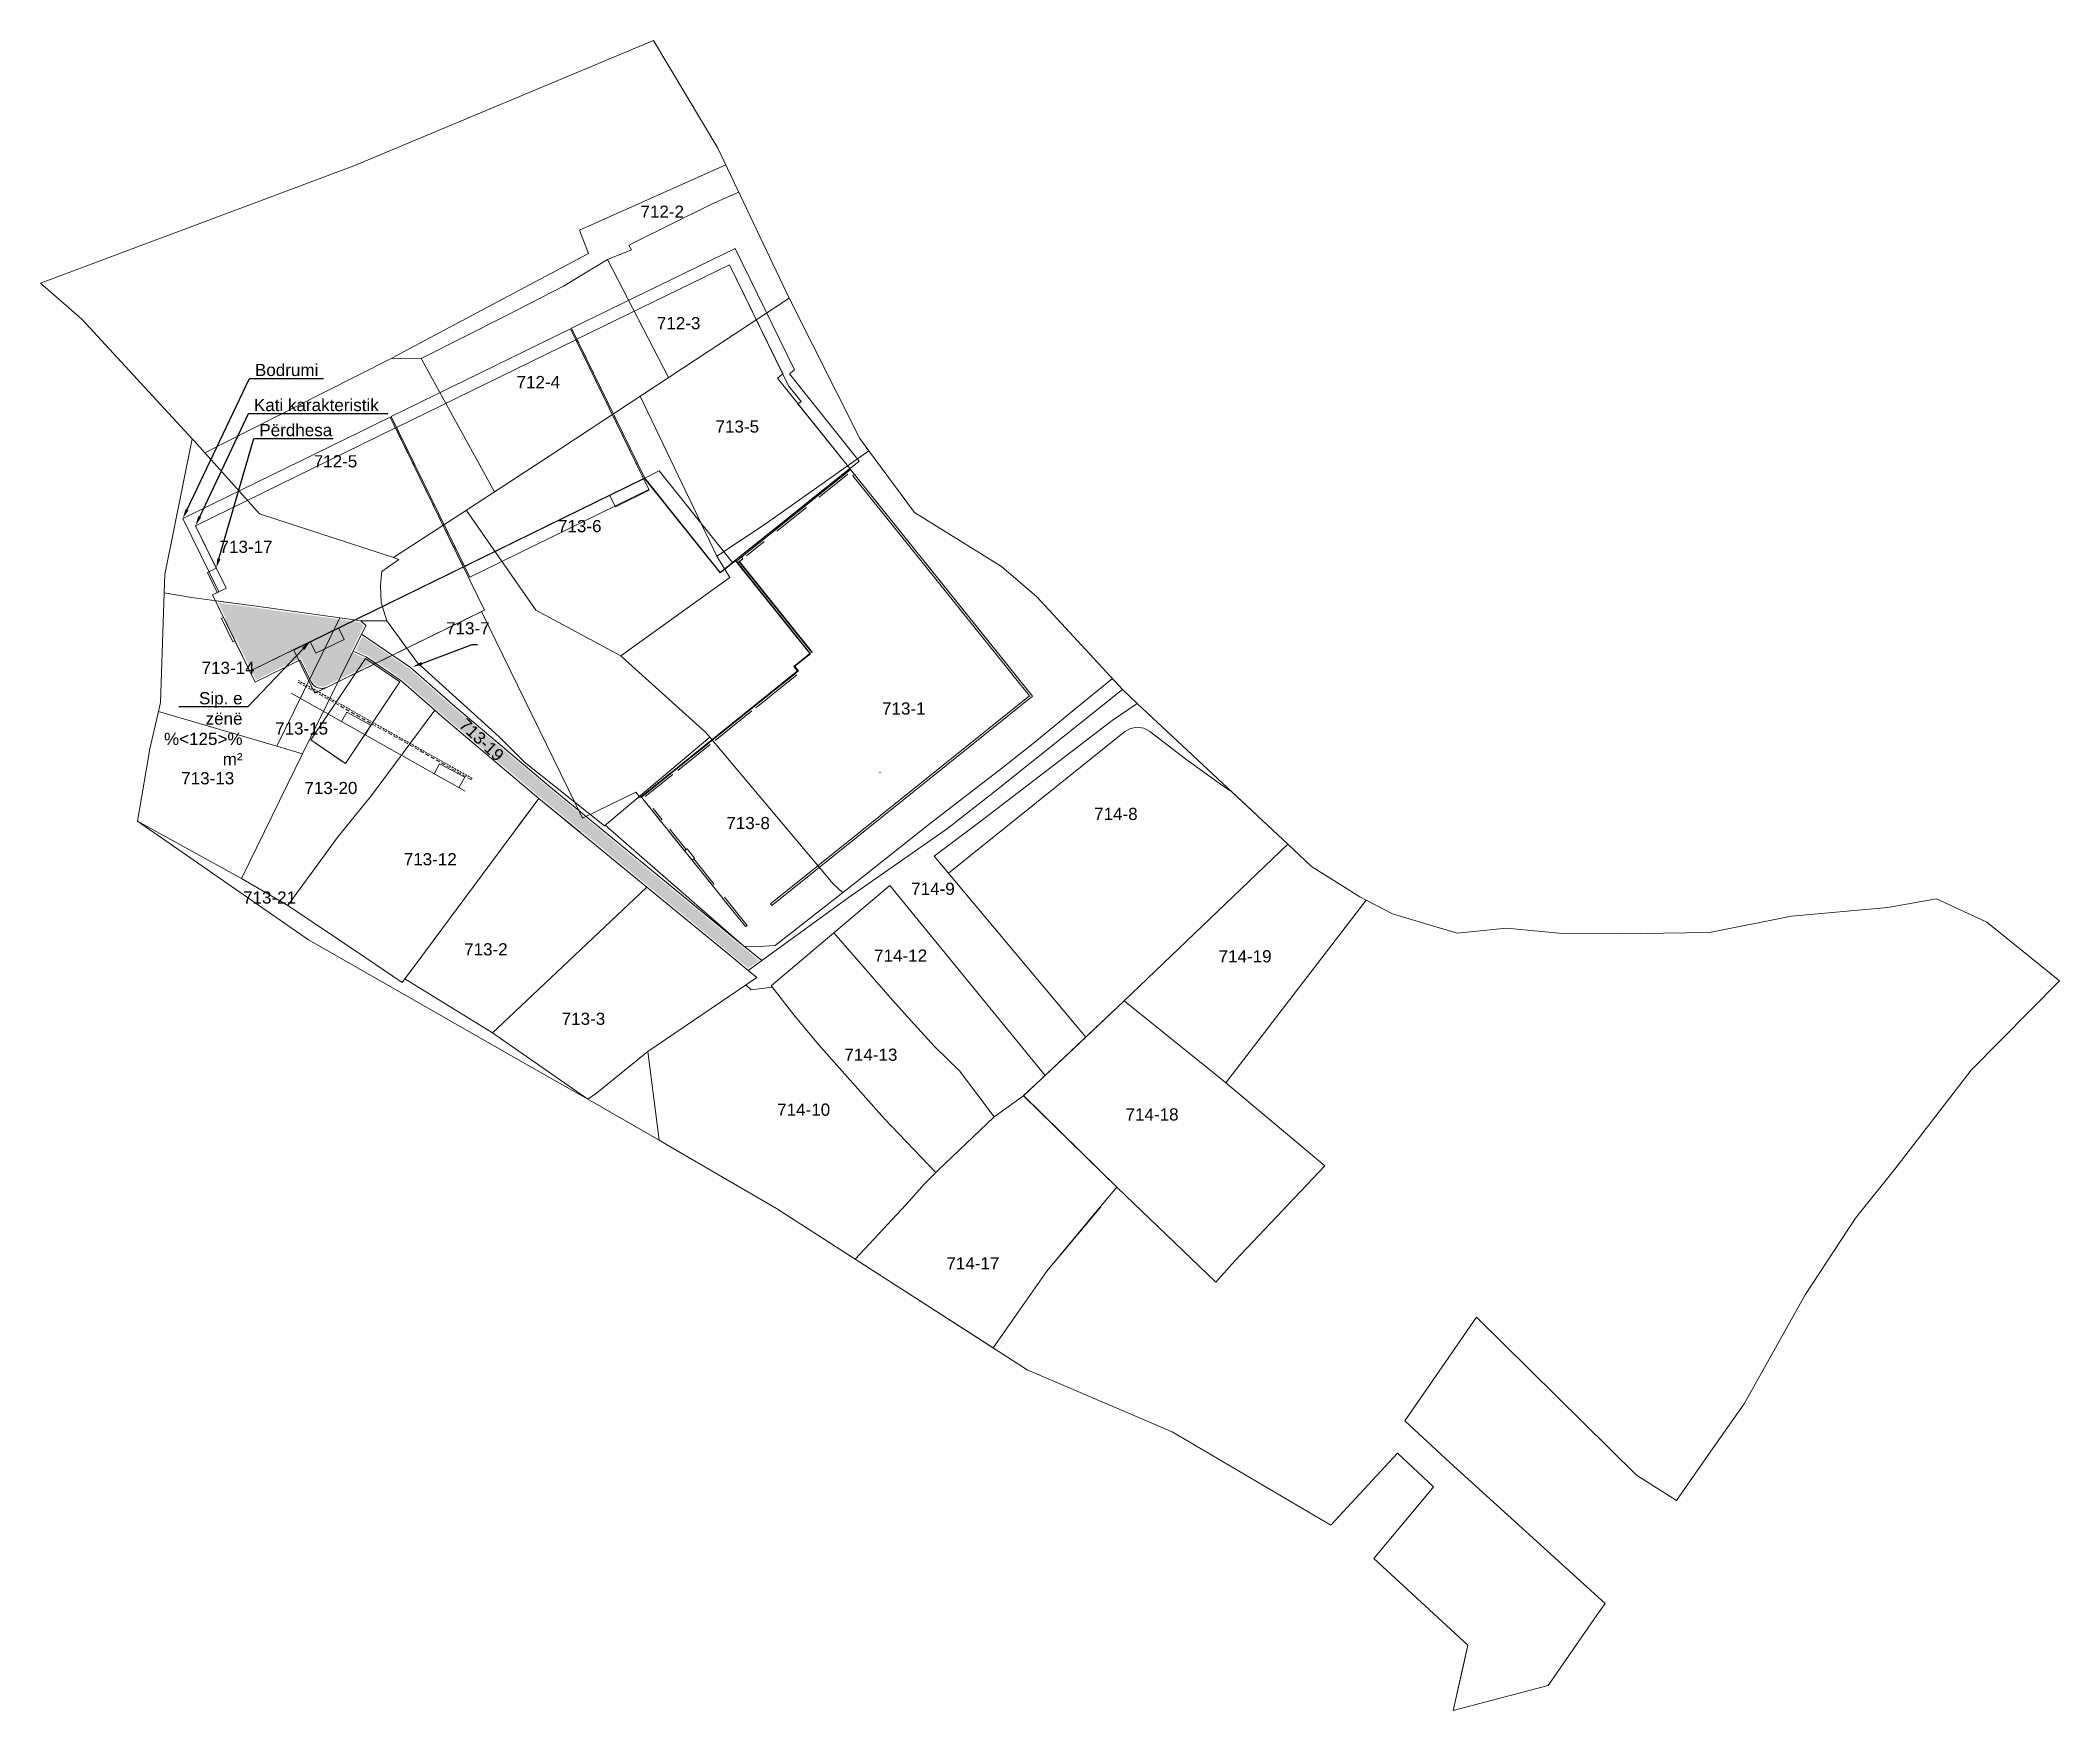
# Model space of a CAD drawing. Header units: metres. Extents: x 7511851 to 7512099, y 4692231 to 4692437.
import ezdxf
from ezdxf import colors
from ezdxf.entities.mleader import LeaderData, LeaderLine
from ezdxf.math import Vec2, Vec3

# ---------------------------------------------------------------- set-up
doc = ezdxf.new("R2010")
doc.units = ezdxf.units.M
doc.linetypes.add('DASHED', pattern=[0.75, 0.5, -0.25])
doc.linetypes.add('DASHED2', pattern=[0.375, 0.25, -0.125])
for name, color, linetype, lineweight, true_color in [('A - Bodrumi -1 Polyline_Pen_No__23', 7, 'Continuous', 0, 0xff6600), ('A - objekti 1 gjendja faktike_Pen_No__8', 7, 'Continuous', 0, 0xa80f02), ('A - Sutereni Polyline_Pen_No__4', 7, 'Continuous', 0, 0x029e21), ('objekti -xeni', 7, 'Continuous', 0, 0xa80f02), ('objekti xeni terasa', 7, 'Continuous', 0, 0x684066)]:
    doc.layers.add(name, color=color, linetype=linetype, lineweight=lineweight, true_color=true_color)
for name, color, linetype, lineweight in [('A - Bodrumi -2 Polyline_Pen_No__75', 4, 'Continuous', 0), ('A - Kati karakteristik polyline_Pen_No__8', 5, 'Continuous', 0), ('A - objekti 1 gjendja faktike_Pen_No__1', 7, 'Continuous', 0), ('A - Perdhesa Polyine_Pen_No__6', 3, 'Continuous', 0), ('Matjet_04.12.2019', 1, 'Continuous', 0), ('objekti -xeni muri', 4, 'Continuous', 0), ('objket02', 30, 'Continuous', 0), ('Parc fqinje -fr', 8, 'Continuous', 0), ('Parcela Baze', 7, 'Continuous', 0), ('Parcela Fqinje', 251, 'Continuous', 0), ('Parcelat fqinje', 7, 'Continuous', 0), ('parcelat-mungese v3', 1, 'Continuous', 0), ('rregullimi', 1, 'Continuous', 0), ('shytllat', 5, 'Continuous', 0)]:
    doc.layers.add(name, color=color, linetype=linetype, lineweight=lineweight)
for name, color, linetype in [('FERIZAJ_PAR_PARCELGEOM_ILI', 7, 'Continuous'), ('Nr Parceles Baze', 7, 'Continuous'), ('PARCELA', 7, 'Continuous')]:
    doc.layers.add(name, color=color, linetype=linetype)
doc.styles.get("Standard").update_dxf_attribs({"font": 'arial.ttf'})

msp = doc.modelspace()

# ---------------------------------------------------------------- hatches: boundary and pattern name
at = {"layer": 'rregullimi', "true_color": 0xd02f32, "transparency": 33554500}
h = msp.add_hatch(color=242, dxfattribs=at)
h.dxf.hatch_style = 1
h.paths.add_polyline_path([(7511890.640112848, 4692364.807774988), (7511890.193465215, 4692365.252921284), (7511887.676811914, 4692365.601725732), (7511877.432418367, 4692367.019641794), (7511872.73362552, 4692367.640702697), (7511873.656715875, 4692365.754081047), (7511873.386185283, 4692365.621865791), (7511874.615642321, 4692363.106227624), (7511874.886105665, 4692363.238410013), (7511877.366052239, 4692358.161798385), (7511882.913856456, 4692360.873152909), (7511884.296814083, 4692358.043431422, 0.414213562317463), (7511886.035608285, 4692357.446275896), (7511891.724764788, 4692360.226712915), (7511890.904408923, 4692360.786774827), (7511889.074077538, 4692361.574834173)])
at = {"layer": 'rregullimi', "true_color": 0x58a786, "transparency": 33554500}
h = msp.add_hatch(color=125, dxfattribs=at)
h.dxf.hatch_style = 1
h.paths.add_polyline_path([(7511901.420444296, 4692354.994223349), (7511900.5530464, 4692355.757376116), (7511896.292885737, 4692359.506684576), (7511890.448249524, 4692363.496853081), (7511889.615151135, 4692361.776995445), (7511891.097016084, 4692361.138900296), (7511892.233052199, 4692360.363352008), (7511895.320951138, 4692358.255224719), (7511899.508133026, 4692354.57013615), (7511900.388496176, 4692353.795576283), (7511912.338985331, 4692343.728691376), (7511925.617955972, 4692332.797538738), (7511935.808801216, 4692324.442665612), (7511937.969484501, 4692322.670526258), (7511939.292812827, 4692323.630655567), (7511936.811499103, 4692325.665768081), (7511926.621908572, 4692334.019612536), (7511913.35107799, 4692344.944064338)])

# ---------------------------------------------------------------- linework, layer by layer
at = {"layer": 'A - Bodrumi -1 Polyline_Pen_No__23', "color": 30, "linetype": 'Continuous', "lineweight": 20, "true_color": 0xff6600}
msp.add_line((7511905.236733687, 4692366.608166261), (7511905.146893798, 4692366.564260726), dxfattribs=at)
at = {"layer": 'A - Bodrumi -1 Polyline_Pen_No__23', "color": 30, "linetype": 'Continuous', "lineweight": 0, "true_color": 0xff6600}
for points in [[(7511916.218280106, 4692401.415753942), (7511925.22003066, 4692382.996934398), (7511934.522641669, 4692371.382412982), (7511951.632708006, 4692385.086661807), (7511943.036958322, 4692395.818650783), (7511943.646982059, 4692396.307247198), (7511936.343385457, 4692411.251410228)], [(7511903.028506352, 4692372.151370839), (7511925.08526244, 4692382.931074494), (7511916.742151474, 4692400.002226867), (7511894.685392784, 4692389.222528537)], [(7511902.893740311, 4692372.085506476), (7511876.614305868, 4692359.242071371), (7511872.025855176, 4692368.630826893), (7511873.687912301, 4692369.443116932), (7511869.933312651, 4692377.125544147), (7511894.550629054, 4692389.156659444)], [(7511925.19900132, 4692382.931043876), (7511882.026609601, 4692361.832328541), (7511884.617286351, 4692356.531263119), (7511905.146893798, 4692366.564260726), (7511917.569031351, 4692341.146859026), (7511924.116498295, 4692344.346700613), (7511924.648372269, 4692343.684360288), (7511944.015817842, 4692359.287616173), (7511943.588161993, 4692359.823192521), (7511945.543274065, 4692361.393665888), (7511936.393860913, 4692372.816916294), (7511934.515005777, 4692371.312053731)]]:
    msp.add_lwpolyline(points, close=True, dxfattribs=at)
at = {"layer": 'A - Bodrumi -2 Polyline_Pen_No__75', "linetype": 'Continuous', "lineweight": 0}
msp.add_lwpolyline([(7511903.687144051, 4692370.803707531), (7511925.74390014, 4692381.583411184), (7511916.083516047, 4692401.349885524), (7511894.026757358, 4692390.570187193)], close=True, dxfattribs=at)
msp.add_lwpolyline([(7511905.50613788, 4692366.740181796), (7511886.122194336, 4692357.266750336, -0.414213562373095), (7511884.115893333, 4692357.955775943), (7511882.82077116, 4692360.605774013), (7511877.272934821, 4692357.894403792), (7511872.025855176, 4692368.630826893), (7511872.789472556, 4692369.004020197), (7511868.376232786, 4692378.034115671), (7511893.891991356, 4692390.504322749)], format="xyb", close=True, dxfattribs=at)
at = {"layer": 'A - Kati karakteristik polyline_Pen_No__8', "linetype": 'Continuous', "lineweight": 0}
for points in [[(7511925.22003066, 4692382.996934398), (7511926.989495559, 4692383.861717377), (7511936.022542223, 4692372.583753176), (7511950.461945572, 4692384.14894366), (7511944.085462171, 4692392.110128209), (7511944.475716315, 4692392.422700925), (7511942.937003436, 4692394.34381895), (7511935.65435985, 4692409.245109226), (7511916.876917804, 4692400.068090637)], [(7511903.028506335, 4692372.151370875), (7511920.907507448, 4692380.889294846), (7511921.610053036, 4692379.451789396), (7511925.78781003, 4692381.49356551), (7511916.742151474, 4692400.002226867), (7511894.685395385, 4692389.222523213)], [(7511876.614303556, 4692359.2420761), (7511884.026455145, 4692362.864576455), (7511884.733494732, 4692361.42926337), (7511888.232927113, 4692363.139525926), (7511887.530380948, 4692364.577031992), (7511902.893743789, 4692372.085499361), (7511894.550629054, 4692389.156659444), (7511869.933312687, 4692377.125544164), (7511872.480409915, 4692371.913832963), (7511871.402757123, 4692371.387156344), (7511872.610259547, 4692368.916440331), (7511872.025794262, 4692368.630797124), (7511873.386978837, 4692365.845626294), (7511873.117446176, 4692365.713898754), (7511874.522539931, 4692362.838883704), (7511874.792072592, 4692362.970611244)]]:
    msp.add_lwpolyline(points, close=True, dxfattribs=at)
at = {"layer": 'A - objekti 1 gjendja faktike_Pen_No__1', "color": 7, "linetype": 'Continuous', "lineweight": 13}
for p, q in [((7511950.565002819, 4692384.052568858), (7511937.593926664, 4692373.634619785)), ((7511950.483891753, 4692384.049757078), (7511950.448806937, 4692384.021578087)), ((7511950.51897657, 4692384.077936071), (7511950.519026571, 4692384.077936072)), ((7511950.549409566, 4692384.040044862), (7511950.549459565, 4692384.040044862)), ((7511950.565002819, 4692384.052568858), (7511950.565052818, 4692384.052568858)), ((7511950.56500282, 4692384.05256886), (7511950.565052819, 4692384.052568859)), ((7511950.565002819, 4692384.052568858), (7511970.162477286, 4692359.623595937)), ((7511936.502399024, 4692372.757940067), (7511937.593926664, 4692373.634619785)), ((7511945.643636145, 4692361.377840645), (7511936.502399024, 4692372.757940067)), ((7511937.593926664, 4692373.634619785), (7511937.593976663, 4692373.634619785)), ((7511943.717452933, 4692359.830604822), (7511945.643636145, 4692361.377840645)), ((7511924.818158805, 4692343.735001736), (7511944.163156956, 4692359.275797752)), ((7511944.163156956, 4692359.275797752), (7511943.717452933, 4692359.830604822)), ((7511954.187999582, 4692346.787374851), (7511954.188049582, 4692346.787374851)), ((7511954.18799958, 4692346.787374851), (7511954.188049581, 4692346.787374851)), ((7511954.191897896, 4692346.790505852), (7511954.191947895, 4692346.790505852)), ((7511934.876266073, 4692331.21195383), (7511924.818158805, 4692343.735001736))]:
    msp.add_line(p, q, dxfattribs=at)
at = {"layer": 'A - objekti 1 gjendja faktike_Pen_No__8', "color": 14, "linetype": 'Continuous', "lineweight": 35, "true_color": 0xa80f02}
msp.add_line((7511945.83860838, 4692361.53432016), (7511936.854538788, 4692372.720115826), dxfattribs=at)
at = {"layer": 'A - objekti 1 gjendja faktike_Pen_No__8', "color": 14, "linetype": 'Continuous', "lineweight": 0, "true_color": 0xa80f02}
msp.add_lwpolyline([(7511940.87517522, 4692330.404171356), (7511972.942234796, 4692356.159427384), (7511951.050369404, 4692383.416314782), (7511950.855462432, 4692383.259771802), (7511972.590783871, 4692356.197774806), (7511940.718625264, 4692330.59908701)], close=True, dxfattribs=at)
at = {"layer": 'A - objekti 1 gjendja faktike_Pen_No__8', "color": 14, "linetype": 'Continuous', "lineweight": 0, "true_color": 0xa80f02, "flags": 128}
for points in [[(7511950.081612007, 4692383.664324983), (7511946.554505803, 4692380.831467296)], [(7511946.711293163, 4692380.636256055), (7511950.238399367, 4692383.469113742)], [(7511944.995180604, 4692379.579067701), (7511941.338756859, 4692376.642346346)], [(7511941.495544217, 4692376.447135106), (7511945.151967961, 4692379.38385646)], [(7511939.77943166, 4692375.38994675), (7511937.593926664, 4692373.634619785)], [(7511937.750714019, 4692373.439408545), (7511939.936219017, 4692375.194735511)], [(7511936.502399024, 4692372.757940067), (7511945.643692726, 4692361.377770206)], [(7511943.777266311, 4692358.962344159), (7511938.727311157, 4692354.906383377)], [(7511938.883861112, 4692354.711467723), (7511943.933816264, 4692358.767428507)], [(7511938.25951359, 4692354.530663488), (7511933.729599038, 4692350.892382513)], [(7511933.886148993, 4692350.69746686), (7511938.416063544, 4692354.335747835)], [(7511933.105868948, 4692350.39142266), (7511929.145182868, 4692347.210327597)], [(7511929.301732824, 4692347.015411944), (7511933.262418902, 4692350.196507008)], [(7511928.521452778, 4692346.709367745), (7511925.130023787, 4692343.98548158)], [(7511925.286573741, 4692343.790565924), (7511928.678002731, 4692346.514452091)], [(7511925.726841232, 4692342.6050085), (7511927.185149988, 4692340.789311995)], [(7511926.266147789, 4692342.33276761), (7511927.380065527, 4692340.945861854)], [(7511928.123775916, 4692339.619276945), (7511930.11666273, 4692337.139331311)], [(7511930.311598923, 4692337.295897759), (7511928.319365345, 4692339.776368052)], [(7511931.055982972, 4692335.969853912), (7511933.874682649, 4692332.460375464)], [(7511933.787789249, 4692332.967797426), (7511931.250898627, 4692336.126403865)], [(7511934.813982489, 4692331.290881396), (7511937.623648657, 4692327.792650298), (7511937.818564311, 4692327.949200253), (7511935.04018885, 4692331.408472231)]]:
    msp.add_lwpolyline(points, dxfattribs=at)
for points in [[(7511936.659197945, 4692372.562738117), (7511937.28291646, 4692373.063688668), (7511937.126129104, 4692373.258899907), (7511936.502399024, 4692372.757940067)], [(7511930.11666273, 4692337.139331311), (7511930.427874521, 4692337.389286561), (7511931.367174217, 4692336.21979266), (7511931.055309178, 4692335.969312742)]]:
    msp.add_lwpolyline(points, close=True, dxfattribs=at)
at = {"layer": 'A - Perdhesa Polyine_Pen_No__6', "linetype": 'Continuous', "lineweight": 0}
for points in [[(7511916.876917804, 4692400.068090637), (7511925.22003066, 4692382.996934398), (7511934.522641669, 4692371.382412982), (7511950.461945572, 4692384.14894366), (7511941.553623172, 4692395.27118678), (7511942.222103054, 4692395.806603443), (7511935.65435985, 4692409.245109226)], [(7511903.028506352, 4692372.151370839), (7511925.08526244, 4692382.931074494), (7511916.742151474, 4692400.002226867), (7511894.685392784, 4692389.222528537)], [(7511902.894614684, 4692372.085933802), (7511876.615180241, 4692359.242498696), (7511872.026729549, 4692368.631254219), (7511873.688786674, 4692369.443544257), (7511869.934187023, 4692377.125971472), (7511894.551503427, 4692389.157086769)]]:
    msp.add_lwpolyline(points, close=True, dxfattribs=at)
at = {"layer": 'A - Sutereni Polyline_Pen_No__4', "color": 104, "linetype": 'Continuous', "lineweight": 0, "true_color": 0x029e21}
for points in [[(7511916.876917804, 4692400.068090637), (7511925.22003066, 4692382.996934398), (7511934.522641669, 4692371.382412982), (7511950.461945572, 4692384.14894366), (7511941.553623172, 4692395.27118678), (7511942.222103054, 4692395.806603443), (7511935.65435985, 4692409.245109226)], [(7511903.028506352, 4692372.151370839), (7511925.08526244, 4692382.931074494), (7511916.742151474, 4692400.002226867), (7511894.685392784, 4692389.222528537)], [(7511902.893740311, 4692372.085506476), (7511876.614305868, 4692359.242071371), (7511872.025855176, 4692368.630826893), (7511873.687912301, 4692369.443116932), (7511869.933312651, 4692377.125544147), (7511894.550629054, 4692389.156659444)]]:
    msp.add_lwpolyline(points, close=True, dxfattribs=at)
at = {"layer": 'FERIZAJ_PAR_PARCELGEOM_ILI', "color": 7, "linetype": 'Continuous', "lineweight": 0}
msp.add_lwpolyline([(7511950.248, 4692331.331999999), (7511950.248000001, 4692331.332), (7511962.497, 4692339.88), (7511968.34, 4692344.458), (7511984.021, 4692356.967), (7511973.491, 4692368.387), (7511969.121, 4692372.097), (7511958.422, 4692378.737), (7511952.79, 4692386.36), (7511939.92, 4692377.23), (7511934.09, 4692373.38), (7511935.68, 4692370.75), (7511922.3, 4692361.100000001), (7511923.27, 4692360.23), (7511932.73, 4692351.68), (7511933.22, 4692351.09), (7511948.43, 4692333.08), (7511949.58781245, 4692331.966767788)], dxfattribs=at)
at = {"layer": 'Matjet_04.12.2019', "color": 1}
for p in [(7511937.593926664, 4692373.634619785), (7511954.187999583, 4692346.787374852)]:
    msp.add_point(p, dxfattribs=at)
at = {"layer": 'objekti -xeni', "lineweight": 0, "elevation": 625.513, "flags": 128}
msp.add_lwpolyline([(7511903.111, 4692344.465), (7511881.723, 4692356.506)], dxfattribs=at)
at = {"layer": 'objekti -xeni muri', "color": 4, "linetype": 'DASHED2', "lineweight": 0, "elevation": 625.513, "flags": 128}
msp.add_lwpolyline([(7511903.994041194, 4692346.033514663), (7511882.606041195, 4692358.074514663)], dxfattribs=at)
at = {"layer": 'objekti xeni terasa', "linetype": 'DASHED', "lineweight": 0, "elevation": 625.513, "flags": 128}
msp.add_lwpolyline([(7511903.895925506, 4692345.859235256), (7511882.507925507, 4692357.900235256)], dxfattribs=at)
at = {"layer": 'objekti xeni terasa', "lineweight": 0, "flags": 128}
for points, elevation in [([(7511888.574, 4692354.194), (7511887.913542606, 4692353.020853024)], 625.041), ([(7511891.497, 4692352.573), (7511888.574, 4692354.194)], 625.052), ([(7511891.497, 4692352.573), (7511890.82603138, 4692351.381182306)], 625.052), ([(7511899.977, 4692347.82), (7511899.297026776, 4692346.61218775)], 625.03), ([(7511903.078, 4692346.174), (7511899.977, 4692347.82)], 625.03), ([(7511903.078, 4692346.174), (7511902.355364001, 4692344.890407381)], 625.03)]:
    msp.add_lwpolyline(points, dxfattribs=dict(at, elevation=elevation))
at = {"layer": 'objket02', "lineweight": 0}
msp.add_lwpolyline([(7511884.137, 4692350.778), (7511888.384, 4692347.867), (7511895.072, 4692357.912), (7511890.874, 4692360.778), (7511884.137, 4692350.778), (7511887.993466634, 4692348.134681334)], dxfattribs=at)
at = {"layer": 'Parc fqinje -fr', "lineweight": 0, "flags": 128}
for points in [[(7511912.211, 4692343.575), (7511909.666966206, 4692340.149635942)], [(7511898.25423536, 4692324.783189888), (7511897.322000001, 4692323.528), (7511895.714, 4692321.363)], [(7511924.077343922, 4692303.194234521), (7511918.211, 4692306.549), (7511919.271000001, 4692307.313), (7511925.6, 4692312.428)]]:
    msp.add_lwpolyline(points, dxfattribs=at)
at = {"layer": 'PARCELA', "lineweight": 0, "flags": 128}
msp.add_lwpolyline([(7511879.94, 4692349.998), (7511883.095, 4692349.068), (7511889.344, 4692361.676), (7511890.881, 4692364.848999999), (7511890.286, 4692365.442), (7511887.703, 4692365.8), (7511879.94, 4692349.998)], dxfattribs=at)
at = {"layer": 'PARCELA', "lineweight": 0}
for points in [[(7511904.880423328, 4692315.709024069), (7511895.714, 4692321.363), (7511895.375, 4692320.907), (7511890.79, 4692324.02), (7511881.312999999, 4692330.399), (7511875.602999999, 4692333.703), (7511862.81, 4692340.782), (7511863.876, 4692347.021000001)], [(7511935.682, 4692324.288), (7511937.962, 4692322.418000001), (7511939.02, 4692321.55), (7511925.6, 4692312.428), (7511919.271000001, 4692307.313), (7511918.211, 4692306.549)]]:
    msp.add_lwpolyline(points, dxfattribs=at)
at = {"layer": 'Parcela Baze', "lineweight": 0, "flags": 128}
for points in [[(7511942.993, 4692405.116), (7511913.452, 4692385.678), (7511902.611, 4692378.579), (7511894.291, 4692373.23), (7511877.791, 4692378.6), (7511870.102, 4692387.2), (7511870.032, 4692387.28), (7511869.842, 4692387.49), (7511869.532, 4692387.82), (7511855.942, 4692402.56), (7511850.842, 4692406.99), (7511889.413, 4692421.428), (7511926.304, 4692436.845), (7511934.243, 4692423.576)], [(7511899.376, 4692354.42), (7511895.198191072, 4692358.09683954), (7511891.000191072, 4692360.96283954), (7511889.344, 4692361.676), (7511883.095, 4692349.068), (7511875.602999999, 4692333.703), (7511881.312999999, 4692330.399), (7511881.582, 4692330.791), (7511887.487000001, 4692338.879), (7511891.603999999, 4692343.916)]]:
    msp.add_lwpolyline(points, close=True, dxfattribs=at)
for points in [[(7511894.088, 4692397.746), (7511898.703284746, 4692400.20181964), (7511911.134490636, 4692406.81653601), (7511918.293444145, 4692410.625856474), (7511917.184335398, 4692413.476382581), (7511935.204602645, 4692421.547293162)], [(7511871.079878964, 4692386.106261011), (7511885.627816277, 4692393.466018589), (7511894.088, 4692397.746), (7511897.7, 4692397.706), (7511908.118, 4692402.948), (7511915.233, 4692406.594), (7511920.631, 4692409.869), (7511923.58, 4692411.059), (7511923.278, 4692411.647), (7511933.435, 4692416.688), (7511936.797488972, 4692418.186758123)], [(7511920.631, 4692409.869), (7511928.145665193, 4692395.34644264)], [(7511894.291, 4692373.23), (7511902.611, 4692378.579), (7511913.452000001, 4692385.678), (7511942.993, 4692405.116), (7511951.692000001, 4692387.847), (7511952.79, 4692386.36), (7511939.92, 4692377.23), (7511934.09, 4692373.38), (7511935.68, 4692370.75), (7511922.3, 4692361.1), (7511923.27, 4692360.23), (7511932.73, 4692351.68), (7511933.22, 4692351.09), (7511920.285, 4692340.217), (7511910.408, 4692348.041999999), (7511907.287, 4692351.18), (7511897.246, 4692360.267), (7511893.466, 4692365.435), (7511892.786, 4692367.666), (7511892.71, 4692369.743), (7511892.757999999, 4692370.324), (7511892.856000001, 4692371.514), (7511894.943, 4692372.976), (7511894.291, 4692373.23)], [(7511894.291, 4692373.23), (7511902.611, 4692378.579), (7511913.452000001, 4692385.678), (7511942.993, 4692405.116), (7511951.692000001, 4692387.847), (7511952.79, 4692386.36), (7511939.92, 4692377.23), (7511934.09, 4692373.38), (7511935.68, 4692370.75), (7511922.3, 4692361.1), (7511923.27, 4692360.23), (7511932.73, 4692351.68), (7511933.22, 4692351.09), (7511920.285, 4692340.217), (7511910.408, 4692348.041999999), (7511907.287, 4692351.18), (7511897.246, 4692360.267), (7511893.466, 4692365.435), (7511892.786, 4692367.666), (7511892.71, 4692369.743), (7511892.757999999, 4692370.324), (7511892.856000001, 4692371.514), (7511894.943, 4692372.976), (7511894.291, 4692373.23)], [(7511897.7, 4692397.706), (7511906.736486042, 4692381.280487447)], [(7511924.669838073, 4692393.059345806), (7511934.09, 4692373.38)], [(7511866.161, 4692371.131), (7511869.532000001, 4692387.82), (7511869.842, 4692387.49), (7511870.032000001, 4692387.28), (7511870.102000001, 4692387.2), (7511877.791, 4692378.6), (7511894.291, 4692373.23), (7511894.943, 4692372.976), (7511892.856000001, 4692371.514), (7511892.757999999, 4692370.324), (7511892.71, 4692369.743), (7511892.786, 4692367.666), (7511893.466, 4692365.435), (7511890.286, 4692365.442), (7511887.703, 4692365.8), (7511877.458, 4692367.218), (7511869.461, 4692368.275), (7511866.082, 4692368.871), (7511866.161, 4692371.131)], [(7511903.270799816, 4692379.011055981), (7511911.822639577, 4692366.723816277), (7511922.3, 4692361.1)], [(7511863.876, 4692347.021000001), (7511864.33, 4692349.682), (7511865.363, 4692354.287), (7511865.611, 4692355.392), (7511866.082, 4692368.871), (7511869.461, 4692368.275), (7511877.458, 4692367.218), (7511887.703, 4692365.8), (7511890.286, 4692365.442), (7511890.881, 4692364.848999999), (7511889.344, 4692361.676), (7511891, 4692360.963), (7511895.198, 4692358.097), (7511899.376, 4692354.42), (7511900.257999999, 4692353.643999999), (7511912.211, 4692343.575), (7511925.491, 4692332.643), (7511935.682, 4692324.288)], [(7511912.211, 4692343.575), (7511900.257999999, 4692353.643999999), (7511899.376, 4692354.42), (7511891.603999999, 4692343.916), (7511887.487000001, 4692338.879), (7511881.582, 4692330.791), (7511881.312999999, 4692330.399), (7511890.79, 4692324.02), (7511895.375, 4692320.907), (7511895.714, 4692321.363), (7511906.478999999, 4692314.723), (7511918.211, 4692306.549), (7511912.576, 4692309.768999999), (7511904.168, 4692314.576), (7511894.835, 4692319.912), (7511883.85, 4692326.192), (7511862.81, 4692340.782), (7511875.602999999, 4692333.703), (7511883.095, 4692349.068), (7511889.344, 4692361.676), (7511890.881, 4692364.848999999), (7511890.286, 4692365.442)], [(7511890.286, 4692365.442), (7511893.466, 4692365.435), (7511897.246, 4692360.267), (7511907.287, 4692351.18), (7511910.408, 4692348.041999999)], [(7511984.225, 4692318.67), (7511996.477999999, 4692308.808), (7511996.727999999, 4692308.593), (7512007.601, 4692322.736), (7512014.001, 4692331.061000001), (7512017.28, 4692329.357), (7512025.23, 4692326.976), (7512031.28, 4692327.606000001), (7512038.19, 4692326.936000001), (7512044.93, 4692326.926), (7512056.28, 4692327.065), (7512066.38, 4692329.075), (7512078.21, 4692330.164), (7512084.23, 4692331.223999999), (7512090.4, 4692328.334), (7512099.37, 4692321.114), (7512088.469, 4692310.154), (7512079.228999999, 4692298.125), (7512074.259, 4692291.936000001), (7512068.057999999, 4692282.497), (7512060.538, 4692269.087), (7512056.437999999, 4692263.268), (7512052.22, 4692257.2), (7512047.3, 4692260.3), (7512027.58, 4692279.73), (7512018.78, 4692266.98), (7512024.36, 4692261.8), (7512043.43, 4692244.53), (7512042.427, 4692243.089), (7512036.416, 4692234.41), (7512024.736, 4692231.331), (7512025.988, 4692236.92), (7512026.537, 4692239.37), (7512014.952000001, 4692250.065), (7512021.597, 4692257.99), (7512022.307, 4692258.85), (7512017.867000001, 4692262.99), (7512009.674, 4692254.166), (7511990.137999999, 4692265.631), (7511972.307999999, 4692273.251), (7511941.458, 4692293.101), (7511928.331, 4692300.748), (7511927.018999999, 4692301.512), (7511918.211, 4692306.549), (7511919.271000001, 4692307.313), (7511925.6, 4692312.428), (7511939.02, 4692321.55), (7511937.962, 4692322.418000001), (7511950.248, 4692331.331999999), (7511962.497, 4692339.88), (7511968.34, 4692344.458000001), (7511984.021000001, 4692356.967), (7511985.852999999, 4692355.253), (7511982.768999999, 4692353.148), (7511966.627, 4692340.808), (7511960.838, 4692336.459), (7511979.511, 4692314.209), (7511984.225, 4692318.67)], [(7511875.602999999, 4692333.703), (7511883.095, 4692349.068), (7511879.94, 4692349.998), (7511865.363, 4692354.287), (7511864.33, 4692349.682), (7511863.876, 4692347.021000001), (7511862.81, 4692340.782), (7511875.602999999, 4692333.703)], [(7511982.768999999, 4692353.148), (7511985.852999999, 4692355.253), (7512004.361, 4692337.945), (7511984.225, 4692318.67), (7511979.511, 4692314.209), (7511960.838, 4692336.459), (7511966.627, 4692340.808), (7511982.768999999, 4692353.148)], [(7511898.25423536, 4692324.783189888), (7511912.211, 4692343.575), (7511917.260555783, 4692339.418242183)], [(7512014.001, 4692331.061000001), (7512007.601, 4692322.736), (7511996.727999999, 4692308.593), (7511996.477999999, 4692308.808), (7511984.225, 4692318.67), (7512004.361, 4692337.945), (7512007.31, 4692335.187), (7512013.22, 4692331.467), (7512014.001, 4692331.061000001)], [(7511925.491, 4692332.643), (7511907.76, 4692315.93), (7511906.478999999, 4692314.723)], [(7511906.478999999, 4692314.723), (7511907.76, 4692315.93), (7511925.491, 4692332.643)], [(7511974.509099055, 4692309.474276474), (7511955.385140711, 4692332.87629958), (7511940.793640814, 4692320.513953092), (7511941.147597286, 4692320.058182099), (7511943.572428186, 4692316.956865846), (7511946.622408202, 4692313.290667427), (7511954.682527028, 4692304.189511932), (7511961.068155776, 4692297.54721357)], [(7511948.493741468, 4692327.037704108), (7511955.735376256, 4692318.757299048), (7511958.418176214, 4692315.758498695), (7511960.904036063, 4692313.062385851), (7511963.971586057, 4692310.042588104), (7511968.225348085, 4692304.386538384)], [(7511895.714, 4692321.363), (7511897.322000001, 4692323.528), (7511898.25423536, 4692324.783189888)], [(7511940.933945087, 4692320.333290714), (7511938.318, 4692320.009), (7511937.660934281, 4692320.626199889)], [(7511971.853999999, 4692306.961), (7511968.225348085, 4692304.386538384), (7511961.316237372, 4692297.793653231), (7511959.651475348, 4692296.139909486), (7511957.393547114, 4692293.621759026), (7511951.115529958, 4692286.886997741)]]:
    msp.add_lwpolyline(points, dxfattribs=at)
at = {"layer": 'Parcela Baze', "lineweight": 0}
msp.add_lwpolyline([(7511982.781011684, 4692358.311792647), (7511978.16, 4692354.57), (7511973.22, 4692350.51), (7511969.12, 4692347.25), (7511960.390000001, 4692340.52), (7511951.100000001, 4692333.15), (7511941.292485787, 4692325.475973896), (7511938.69, 4692325.32), (7511937.416, 4692325.376), (7511920.37029954, 4692340.288701731)], dxfattribs=at)
at = {"layer": 'Parcela Fqinje', "lineweight": 0, "flags": 128}
msp.add_lwpolyline([(7512090.4, 4692328.334), (7512099.37, 4692321.114), (7512088.469, 4692310.154), (7512079.228999999, 4692298.125), (7512074.259, 4692291.936000001), (7512068.057999999, 4692282.497), (7512060.538, 4692269.087), (7512056.437999999, 4692263.268), (7512052.22, 4692257.2), (7512047.3, 4692260.3), (7512027.58, 4692279.73), (7512018.78, 4692266.98), (7512024.36, 4692261.8), (7512043.43, 4692244.53), (7512042.427, 4692243.089), (7512036.416, 4692234.41), (7512024.736, 4692231.331), (7512026.537, 4692239.37), (7512014.952000001, 4692250.065), (7512021.597, 4692257.99), (7512022.307, 4692258.85), (7512017.867000001, 4692262.99), (7512009.674, 4692254.166), (7511990.137999999, 4692265.631), (7511972.307999999, 4692273.251), (7511941.458, 4692293.101), (7511928.331, 4692300.748), (7511927.018999999, 4692301.512), (7511918.211, 4692306.549), (7511919.271000001, 4692307.313), (7511925.6, 4692312.428), (7511939.02, 4692321.55), (7511937.962, 4692322.418000001), (7511950.248, 4692331.331999999), (7511962.497, 4692339.88), (7511968.34, 4692344.458000001), (7511984.021000001, 4692356.967), (7511985.852999999, 4692355.253)], dxfattribs=at)
at = {"layer": 'Parcelat fqinje', "lineweight": 0, "flags": 128}
for points in [[(7511971.825, 4692307.009), (7511983.334, 4692295.728), (7511981.327000001, 4692293.348999999), (7511974.713, 4692285.413), (7511968.092, 4692275.964), (7511951.116, 4692286.887), (7511941.458, 4692293.101), (7511928.331, 4692300.748), (7511927.018999999, 4692301.512), (7511925.6, 4692312.428), (7511939.02, 4692321.55), (7511937.962, 4692322.418000001), (7511950.248, 4692331.331999999), (7511962.497, 4692339.88), (7511968.34, 4692344.458000001), (7511984.021000001, 4692356.967), (7511985.852999999, 4692355.253), (7511982.768999999, 4692353.148), (7511966.627, 4692340.808), (7511960.838, 4692336.459), (7511962.597, 4692334.363), (7511984.28, 4692351.78), (7511985.015, 4692352.192), (7511985.84, 4692352.337), (7511986.67, 4692352.2), (7511987.41, 4692351.797), (7511991.838, 4692348.388), (7511996.378, 4692345.129), (7511997.43, 4692344.426), (7512004.361, 4692337.945), (7512007.31, 4692335.187), (7512013.22, 4692331.467), (7512014.001, 4692331.061000001), (7512007.601, 4692322.736), (7511996.727999999, 4692308.593), (7511996.477999999, 4692308.808), (7511984.225, 4692318.67), (7511979.511, 4692314.209), (7511974.509, 4692309.473999999), (7511971.825, 4692307.009)], [(7511981.36541766, 4692293.307847203), (7511974.712587217, 4692285.412507942), (7511968.092154749, 4692275.963626523)]]:
    msp.add_lwpolyline(points, dxfattribs=at)
msp.add_lwpolyline([(7511997.848999999, 4692286.655), (7511995.532000001, 4692284.05), (7511983.371, 4692295.688), (7511971.853999999, 4692306.961), (7511984.225, 4692318.67), (7511996.477999999, 4692308.808), (7512008.929, 4692298.348999999)], close=True, dxfattribs=at)
at = {"layer": 'parcelat-mungese v3', "lineweight": 0, "flags": 128}
msp.add_lwpolyline([(7511925.6, 4692312.428), (7511927.019, 4692301.512)], dxfattribs=at)
at = {"layer": 'rregullimi', "lineweight": 0, "flags": 128}
msp.add_lwpolyline([(7511892.120287759, 4692360.198172769), (7511886.122194336, 4692357.266750336, -0.4142135626163283), (7511884.115893333, 4692357.955775943), (7511882.820754066, 4692360.605808988), (7511877.272917729, 4692357.894438767), (7511874.792971155, 4692362.971050394), (7511874.522539931, 4692362.838883704), (7511873.117446173, 4692365.713898752), (7511873.387896053, 4692365.846074561), (7511872.388809486, 4692367.888018054), (7511877.458, 4692367.218), (7511887.703, 4692365.8), (7511890.286, 4692365.442), (7511890.881, 4692364.848999999), (7511889.344, 4692361.676), (7511891, 4692360.963)], format="xyb", close=True, dxfattribs=at)
msp.add_lwpolyline([(7511892.120287759, 4692360.198172769), (7511886.122194336, 4692357.266750336, -0.4142135626163283), (7511884.115893333, 4692357.955775943), (7511882.820754066, 4692360.605808988), (7511877.272917729, 4692357.894438767), (7511874.792971155, 4692362.971050394), (7511874.522539931, 4692362.838883704), (7511873.117446173, 4692365.713898752), (7511873.387896053, 4692365.846074561), (7511872.388809486, 4692367.888018054)], format="xyb", dxfattribs=at)
msp.add_lwpolyline([(7511890.3694004, 4692363.79284806), (7511896.415797779, 4692359.664935986), (7511900.685156624, 4692355.90753233), (7511901.550940471, 4692355.145799633), (7511913.479063321, 4692345.097755713), (7511926.748864544, 4692334.174151273), (7511936.93833124, 4692325.820408338), (7511939.620014316, 4692323.620957807)], dxfattribs=at)
at = {"layer": 'shytllat', "color": 8, "linetype": 'Continuous', "lineweight": 35}
msp.add_line((7511945.83860838, 4692361.534320161), (7511936.854538787, 4692372.720115826), dxfattribs=at)
at = {"layer": 'shytllat', "color": 8, "linetype": 'Continuous', "lineweight": 0}
msp.add_lwpolyline([(7511940.875175221, 4692330.404171357), (7511972.942234796, 4692356.159427385), (7511951.050369404, 4692383.416314783), (7511950.855462432, 4692383.259771802), (7511972.590783871, 4692356.197774807), (7511940.718625266, 4692330.59908701), (7511940.875175221, 4692330.404171357)], dxfattribs=at)
at = {"layer": 'shytllat', "color": 8, "linetype": 'Continuous', "lineweight": 0, "flags": 128}
for points in [[(7511950.081612007, 4692383.664324984), (7511946.554505803, 4692380.831467297)], [(7511946.711293162, 4692380.636256055), (7511950.238399367, 4692383.469113742)], [(7511944.995180603, 4692379.579067701), (7511941.33875686, 4692376.642346347)], [(7511941.495544218, 4692376.447135107), (7511945.151967961, 4692379.38385646)], [(7511939.779431661, 4692375.389946751), (7511937.593926664, 4692373.634619785)], [(7511937.75071402, 4692373.439408546), (7511939.936219018, 4692375.194735512)], [(7511936.502399024, 4692372.757940067), (7511945.643692727, 4692361.377770207)], [(7511943.777266311, 4692358.96234416), (7511938.727311158, 4692354.906383377)], [(7511938.883861112, 4692354.711467724), (7511943.933816266, 4692358.767428508)], [(7511938.25951359, 4692354.530663488), (7511933.72959904, 4692350.892382513)], [(7511933.886148994, 4692350.69746686), (7511938.416063544, 4692354.335747835)], [(7511933.105868949, 4692350.39142266), (7511929.14518287, 4692347.210327597)], [(7511929.301732824, 4692347.015411944), (7511933.262418902, 4692350.196507007)], [(7511928.52145278, 4692346.709367745), (7511925.130023788, 4692343.985481579)], [(7511925.286573743, 4692343.790565925), (7511928.678002733, 4692346.514452092)], [(7511925.726841234, 4692342.6050085), (7511927.18514999, 4692340.789311995)], [(7511928.123775918, 4692339.619276945), (7511930.116662732, 4692337.139331311)], [(7511930.311598925, 4692337.295897759), (7511928.319365347, 4692339.776368052)], [(7511931.055982973, 4692335.969853912), (7511933.87468265, 4692332.460375464)], [(7511933.78778925, 4692332.967797426), (7511931.250898628, 4692336.126403865)], [(7511934.81398249, 4692331.290881397), (7511937.623648658, 4692327.792650299), (7511937.818564313, 4692327.949200253), (7511935.040188851, 4692331.408472231)]]:
    msp.add_lwpolyline(points, dxfattribs=at)
msp.add_lwpolyline([(7511936.659197945, 4692372.562738117), (7511937.28291646, 4692373.063688668), (7511937.126129104, 4692373.258899907), (7511936.502399024, 4692372.757940067)], close=True, dxfattribs=at)
at = {"layer": 'shytllat', "color": 8, "lineweight": 0, "flags": 128}
msp.add_lwpolyline([(7511926.26614779, 4692342.33276761), (7511927.380065528, 4692340.945861854)], dxfattribs=at)
msp.add_lwpolyline([(7511930.116662732, 4692337.139331311), (7511930.427874523, 4692337.389286561), (7511931.367174219, 4692336.219792661), (7511931.055309179, 4692335.969312742)], close=True, dxfattribs=at)

# ---------------------------------------------------------------- texts
at = {"layer": 'Nr Parceles Baze'}
for s, p in [('712-2', (7511924.700076387, 4692415.016429004)), ('712-3', (7511926.719835994, 4692401.307794049)), ('712-4', (7511909.452799623, 4692394.052544189)), ('713-5', (7511933.939310869, 4692388.585725517)), ('712-5', (7511884.48508984, 4692384.307532368)), ('713-6', (7511914.546364066, 4692376.33021615)), ('713-17', (7511872.894108873, 4692373.787020763)), ('713-7', (7511900.766948663, 4692363.759260461)), ('713-14', (7511870.682963453, 4692358.885836965)), ('713-1', (7511954.431131702, 4692353.886001485)), ('713-15', (7511879.730644971, 4692351.434366472)), ('713-13', (7511868.176171332, 4692345.303549062)), ('713-20', (7511883.337738744, 4692344.109407507)), ('713-8', (7511935.272286363, 4692339.793157825)), ('714-8', (7511980.532663105, 4692340.915451999)), ('713-12', (7511895.567766835, 4692335.34209311)), ('714-9', (7511958.023030117, 4692331.704302891)), ('713-21', (7511875.784405576, 4692330.627416197)), ('713-2', (7511902.996689881, 4692324.256182815)), ('714-12', (7511953.45800996, 4692323.480001209)), ('714-19', (7511995.856042862, 4692323.396427379)), ('713-3', (7511915.005086198, 4692315.712912367)), ('714-13', (7511949.798177973, 4692311.288133392)), ('714-10', (7511941.523486652, 4692304.527857694)), ('714-18', (7511984.407398966, 4692303.939996008)), ('714-17', (7511962.353311769, 4692285.610930365))]:
    msp.add_text(s, height=1.5, dxfattribs=at).set_placement(p)
msp.add_text('713-19', height=1.5, rotation=316.9844576233929, dxfattribs=at).set_placement((7511902.257326064, 4692352.460673311))

# ---------------------------------------------------------------- leaders
at = {"layer": 'A - Bodrumi -2 Polyline_Pen_No__75', "linetype": 'Continuous'}
ml = msp.add_multileader_mtext('Standard', dxfattribs=at)
ml.set_content('Bodrumi', color=256)
ml.set_leader_properties()
ml.build(insert=Vec2(0, 0))
ml.multileader.update_dxf_attribs({"text_left_attachment_type": 6, "text_right_attachment_type": 6, "dogleg_length": 0.36, "arrow_head_size": 1.2})
ctx = ml.context
ctx.base_point, ctx.char_height, ctx.arrow_head_size, ctx.landing_gap_size, ctx.plane_origin = Vec3(7511876.948280336, 4692395.246085052), 1.5, 1.2, 0.3, Vec3(7511868.376232786, 4692378.034115671)
ctx.left_attachment, ctx.right_attachment = 6, 6
notes = []
notes.append((ctx, [(0, (1, 1, 0), (7511876.588280336, 4692395.246085052), (1, 0), 0.36, [(0, [(7511868.376232786, 4692378.034115671)], 0, [])])]))
ctx.mtext.insert, ctx.mtext.flow_direction = Vec3(7511877.248280336, 4692397.046085052), 5
at = {"layer": 'A - Kati karakteristik polyline_Pen_No__8', "linetype": 'Continuous'}
ml = msp.add_multileader_mtext('Standard', dxfattribs=at)
ml.set_content('Kati karakteristik', color=256)
ml.set_leader_properties()
ml.build(insert=Vec2(0, 0))
ml.multileader.update_dxf_attribs({"text_left_attachment_type": 6, "text_right_attachment_type": 6, "dogleg_length": 0.36, "arrow_head_size": 1.2})
ctx = ml.context
ctx.base_point, ctx.char_height, ctx.arrow_head_size, ctx.landing_gap_size, ctx.plane_origin = Vec3(7511876.825310953, 4692390.928753739), 1.5, 1.2, 0.3, Vec3(7511869.933312651, 4692377.125544147)
ctx.left_attachment, ctx.right_attachment = 6, 6
notes.append((ctx, [(0, (1, 1, 0), (7511876.465310953, 4692390.928753739), (1, 0), 0.36, [(0, [(7511869.933312651, 4692377.125544147)], 0, [])])]))
ctx.mtext.insert, ctx.mtext.flow_direction = Vec3(7511877.125310953, 4692392.728753739), 5
at = {"layer": 'A - Perdhesa Polyine_Pen_No__6', "linetype": 'Continuous'}
ml = msp.add_multileader_mtext('Standard', dxfattribs=at)
ml.set_content('Përdhesa', color=256)
ml.set_leader_properties()
ml.build(insert=Vec2(0, 0))
ml.multileader.update_dxf_attribs({"text_left_attachment_type": 6, "text_right_attachment_type": 6, "dogleg_length": 0.36, "arrow_head_size": 1.2})
ctx = ml.context
ctx.base_point, ctx.char_height, ctx.arrow_head_size, ctx.landing_gap_size, ctx.plane_origin = Vec3(7511877.492689337, 4692387.846238951), 1.5, 1.2, 0.3, Vec3(7511872.480409915, 4692371.913832963)
ctx.left_attachment, ctx.right_attachment = 6, 6
notes.append((ctx, [(0, (1, 1, 0), (7511877.132689336, 4692387.846238951), (1, 0), 0.36, [(0, [(7511872.480409915, 4692371.913832963)], 0, [])])]))
ctx.mtext.insert, ctx.mtext.flow_direction = Vec3(7511877.792689336, 4692389.646238951), 5
at = {"layer": 'rregullimi'}
ml = msp.add_multileader_mtext('Standard', dxfattribs=at)
ml.set_content('Sip. e zënë %<125>% m²', color=256)
ml.set_leader_properties()
ml.build(insert=Vec2(0, 0))
ml.multileader.update_dxf_attribs({"text_left_attachment_type": 6, "text_right_attachment_type": 6, "dogleg_length": 0.36, "arrow_head_size": 1.2})
ctx = ml.context
ctx.base_point, ctx.char_height, ctx.arrow_head_size, ctx.landing_gap_size, ctx.plane_origin = Vec3(7511869.165254139, 4692354.847598311), 1.5, 1.2, 0.3, Vec3(7511884.026455145, 4692362.864576455)
ctx.left_attachment, ctx.right_attachment, ctx.text_align_type = 6, 6, 2
notes.append((ctx, [(0, (1, 1, 0), (7511876.384121806, 4692354.847598311), (-1, 0), 0.36, [(0, [(7511884.026455145, 4692362.864576455)], 0, [])])]))
ctx.mtext.insert, ctx.mtext.width, ctx.mtext.alignment, ctx.mtext.flow_direction = Vec3(7511875.724121806, 4692356.647598311), 7.749345643445849, 3, 5
at = {"layer": 'rregullimi', "color": 125, "true_color": 0x58a786}
ml = msp.add_multileader_mtext('Standard', dxfattribs=at)
ml.set_content('', color=(88, 167, 134))
ml.set_leader_properties()
ml.build(insert=Vec2(0, 0))
ml.multileader.update_dxf_attribs({"text_left_attachment_type": 6, "text_right_attachment_type": 6, "dogleg_length": 0.36, "arrow_head_size": 1.2})
ctx = ml.context
ctx.base_point, ctx.char_height, ctx.arrow_head_size, ctx.landing_gap_size, ctx.plane_origin = Vec3(7511904.359383577, 4692362.511523032), 1.5, 1.2, 0.3, Vec3(7511896.662732539, 4692359.758031883)
ctx.left_attachment, ctx.right_attachment = 6, 6
notes.append((ctx, [(1, (1, 1, 0), (7511903.999383577, 4692362.511523032), (1, 0), 0.36, [(0, [(7511896.662732539, 4692359.758031883)], 0, [])])]))
ctx.mtext.insert, ctx.mtext.width, ctx.mtext.flow_direction = Vec3(7511904.659383577, 4692364.311523031), 7.749345643445849, 5
for ctx, leaders in notes:
    for number, flags, end, landing, length, lines in leaders:
        leader = LeaderData()
        leader.index, (leader.has_last_leader_line, leader.has_dogleg_vector, leader.attachment_direction) = number, flags
        leader.last_leader_point, leader.dogleg_vector, leader.dogleg_length = Vec3(end), Vec3(landing), length
        for number, points, colour, breaks in lines:
            line = LeaderLine()
            line.index, line.vertices, line.color, line.breaks = number, Vec3.list(points), colors.encode_raw_color(colour), breaks
            leader.lines.append(line)
        ctx.leaders.append(leader)

doc.saveas('drawing.dxf')
